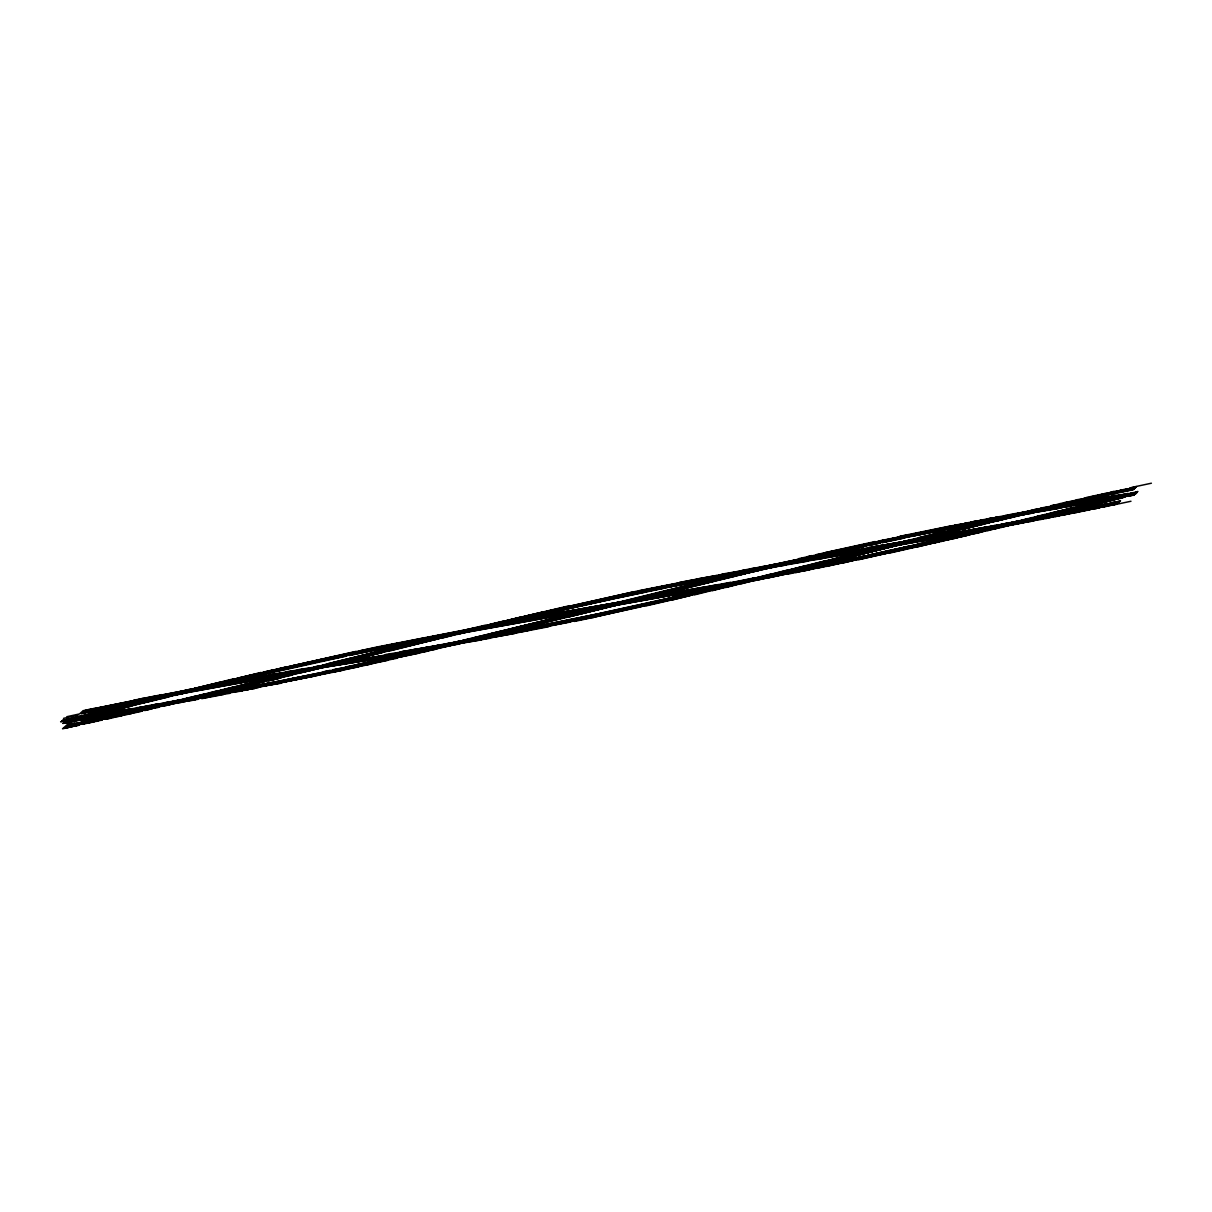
<?xml version="1.0" encoding="UTF-8"?>
<svg xmlns="http://www.w3.org/2000/svg" width="1212" height="1212" viewBox="0 0 1212 1212"><rect width="100%" height="100%" fill="white"/><g stroke="black" fill="none" stroke-linecap="round" stroke-linejoin="round"><path stroke-width="1.5" d="M60.6 721.867L73.705 718.989M83.431 711.005L94.354 708.338M69.16 724.261L65.918 727.109L79.477 725.14M67.054 726.624L69.948 724.094M70.735 723.928L68.205 726.139L89.915 722.867M69.357 725.655L71.523 723.761M70.508 725.155L72.296 723.594M73.084 723.428L71.659 724.67L84.113 723.185M73.871 723.261L72.811 724.185L77.795 723.594M74.659 723.094L73.962 723.7L102.02 720.201M66.811 716.716L79.477 713.944L83.204 710.687L89.536 709.338M64.266 722.004L91.415 718.428M75.977 717.262L84.007 715.277M75.038 717.504L90.476 713.898M85.082 715.004L86.173 714.732M87.294 714.459L112.989 708.55M91.93 713.307L93.127 713.004M94.339 712.701L100.096 711.747M96.824 712.095L122.518 705.96M99.354 711.459L109.716 708.899M73.811 718.034L62.479 720.504M110.731 708.884L116.64 707.641M73.281 718.625L75.871 718.216M82.143 716.428L94.778 713.292M97.021 712.959L61.751 721.14M101.126 711.717L133.138 704.49M105.02 710.747L144.607 701.218M77.553 718.019L80.568 717.277M87.082 715.656L61.388 721.458M88.234 715.368L100.596 712.308M104.49 711.338L62.842 720.186M84.007 716.883L101.884 711.989M102.611 712.035L107.08 710.702M83.734 717.171L101.278 713.52M86.249 716.322L90.688 715.444M90.945 715.156L118.428 708.353M94.642 714.232L106.247 711.368M107.262 711.338L154.863 700.309M83.204 717.762L93.839 716.474M91.37 715.747L83.477 717.474L85.431 717.156M91.627 715.444L98.672 714.156M96.642 714.201L110.534 710.99M100.505 713.247L108.277 711.323M82.931 718.065L94.839 715.11M103.884 712.868L132.896 705.702M111.504 710.974L116.231 709.808M325.089 664.434L384.568 650.132M328.482 663.585L334.754 662.494M331.876 662.752L339.284 661.373M334.148 662.176L388.234 648.996M302.197 670.342L296.546 671.736M304.454 669.781L300.803 670.918M339.542 661.07L341.542 660.813M341.814 660.51L344.935 659.964M345.208 659.661L347.208 659.404M347.465 659.101L349.465 658.843M349.738 658.54L353.995 657.707M354.268 657.419L422.427 640.36M303.061 670.357L328.816 664.191M305.318 669.797L325.422 665.04M332.209 663.358L284.396 674.508M361.661 656.04L366.797 655.237M365.054 655.207L389.688 649.329M367.327 654.631L391.946 648.768M311.575 668.706L316.696 667.888M313.832 668.145L375.841 652.995M317.226 667.297L361.131 656.631M364.524 655.798L282.138 675.054M395.294 655.571L310.954 669.236L258.217 681.174M313.302 668.736L294.016 672.584M375.311 653.586L376.447 653.298M370.205 655.071L271.2 679.371M374.735 653.95L349.556 660.419M378.129 653.101L384.386 652.026M300.879 672.493L250.354 684.022M304.273 671.66L299.47 673.069M312.317 668.236L332.043 665.221M329.179 665.479L334.3 664.661M331.437 664.918L336.572 664.1M298.652 669.6L432.048 649.026L436.153 646.496M335.966 663.797L342.238 662.691M338.239 663.237L433.366 648.026M340.496 662.661L433.82 647.693M343.905 661.828L437.396 639.012M318.907 666.07L349.298 660.722L378.72 653.419M371.069 655.086L382.113 652.586M301.743 672.508L329.77 665.797M305.136 671.675L327.513 666.358M322.983 667.479L280.533 677.523M338.83 663.54L316.377 667.524M344.496 662.131L313.847 666.948M347.889 661.298L315.877 666.6M578.427 612.151L579.548 611.878M581.821 611.318L582.942 611.03M584.078 610.757L586.35 610.181M587.472 609.909L698.294 582.517M567.973 614.969L569.367 614.393M571.367 614.136L573.897 613.272M574.761 613.287L714.61 579.018L881.26 541.931M640.769 598.289L497.541 633.391M641.633 598.304L643.042 597.728M567.519 617.15L745.319 573.715M569.776 616.59L715.171 580.957M860.853 551.975L804.616 566.322M861.99 551.687L868.777 550.006M869.913 549.718L873.307 548.885M876.7 548.036L871.595 549.521M877.836 547.748L881.23 546.915M882.366 546.627L919.135 537.734M864.807 551.218L672.342 599.97M865.929 550.93L870.458 549.809M874.988 548.688L878.397 547.839M879.518 547.551L884.048 546.43M885.184 546.157L905.561 541.097M908.955 540.264L839.371 557.975M911.227 539.704L906.424 541.113M838.507 557.959L766.348 576.594M840.764 557.399L837.113 558.535M909.818 540.279L1017.429 516.13M841.628 557.414L964.04 527.856M989.553 522.811L919.469 538.355L781.816 573.064M903.152 543.764L808.934 567.337M906.546 542.931L828.16 562.595M908.803 542.37L904.016 543.779M907.409 542.946L929.998 537.355M862.141 554.172L863.277 553.884M867.807 552.763L868.928 552.49M871.201 551.93L872.337 551.642M875.731 550.793L876.867 550.521M881.382 549.4L882.518 549.112M1121.751 495.526L1085.694 505.131M1122.979 495.208L1127.751 494.026M1128.887 493.738L1133.311 492.648M1136.432 491.875L1137.447 491.617M1115.131 497.39L1137.871 491.511M1101.769 501.162L1114.601 497.98M1137.341 492.117L1107.086 499.617M1104.996 500.814L1136.795 492.708M1102.193 501.738L1079.013 507.919M1106.011 500.798L1061.439 512.237M1107.026 500.783L1109.631 500.132M1122.327 496.981L1090.239 505.843M1122.585 496.693L1136.265 493.299M1110.086 500.465L1136.008 493.587M1122.676 497.344L1104.632 502.056M1134.296 494.238L1098.087 503.904M1132.705 494.86L1134.735 494.36M1106.95 501.707L1109.556 501.071M1110.843 500.738L1113.434 500.101M1114.722 499.783L1115.994 499.465M1117.252 499.162L1123.327 497.647M115.988 707.338L127.624 704.702M123.836 705.399L136.229 703.278M128.881 704.157L150.697 699.491M130.866 703.672L142.077 700.915M108.641 710.08L109.928 709.762M117.549 707.656L136.562 703.642M134.79 702.93L143.274 700.612M144.213 700.612L174.74 693.158M110.928 709.747L128.502 705.399M136.774 702.672L181.785 692.143M106.52 711.065L112.852 709.49M113.807 709.49L116.17 708.899M118.7 708.05L122.957 706.99M111.08 710.399L139.592 703.369M125.972 706.263L129.684 705.566M127.942 705.763L151.561 700.188M137.123 703.278L151.273 699.809M139.865 703.066L142.289 702.475M117.352 709.535L130.684 706.248M120.836 708.444L124.881 707.444M132.32 705.384L161.241 698.051M134.305 705.126L145.319 702.187M141.471 703.369L153.212 700.248M387.37 648.981L404.353 644.799M272.851 677.584L256.247 681.417M390.234 648.738L394.218 648.223M392.491 648.178L409.444 643.996M271.443 678.159L293.471 673.175M273.7 677.599L282.457 675.675M295.743 672.63L262.989 679.765M394.491 647.92L426.382 639.845M275.412 677.644L301.985 671.539M286.426 675.16L299.728 672.099M304.242 670.978L300.591 672.115M374.447 653.571L413.413 643.496M376.705 653.01L394.809 648.526M395.082 648.238L398.187 647.693M398.46 647.405L429.215 639.618M274.866 678.235L231.568 687.431M285.88 675.751L238.279 685.795M302.849 671.554L416.261 643.254M382.659 651.98L419.928 642.814M384.916 651.435L401.869 647.238M402.445 646.875L433.154 639.118M270.094 680.326L193.617 696.536M292.425 675.054L200.298 694.946M388.628 651.208L389.764 650.92M390.885 650.647L496.647 624.104M268.7 680.902L281.123 677.841M270.958 680.341L278.851 678.402M568.246 614.681L514.1 627.983M569.11 614.696L571.64 613.833M573.624 613.575L575.033 612.999M537.492 623.18L674.372 589.305M676.614 588.744C570.534 615.514 464.257 641.981 357.161 664.524M640.512 598.592L675.523 592.244M642.769 598.031L696.93 584.699M568.049 616.56L456.469 643.011M570.322 615.999L514.691 629.922M540.097 624.15L412.489 653.041M542.355 623.589L543.491 623.316M933.27 534.022L921.968 536.81M934.407 533.75L944.572 531.25M821.251 561.777L787.982 570.17M822.387 561.489L824.645 560.929M918.575 537.658L920.847 537.098M932.71 534.386L1024.095 514.555M920.272 537.461L1010.217 517.388M836.568 559.126L784.073 572.518M838.825 558.565L782.391 573.382M841.098 558.005L837.431 559.141M904.485 542.279L905.622 542.006M907.894 541.446L909.015 541.158M839.689 558.58L908.742 541.461L962.964 531.189M909.879 541.188L964.055 528.78M802.98 568.11L754.803 580.548M941.815 533.992L801.571 568.686M803.829 568.125L959.283 530.174M825.902 563.156L827.038 562.868M1077.71 506.404L1078.892 506.116M1080.059 505.828L1081.195 505.54M1082.316 505.268L1083.407 504.995M1088.497 503.753L1064.484 509.873M1089.482 503.51L1090.467 503.253M1102.572 500.268L1032.609 519.721M1108.904 498.708L1092.966 503.101M1083.377 505.934L1052.864 514.1M1083.649 505.631L1085.422 505.419M1103.541 500.253L1106.071 499.632M1072.741 508.782L1092.436 503.692M1110.434 499.238L1111.737 498.92M1076.15 508.858L1068.302 510.555M1076.71 508.495L1078.453 508.282M1085.755 506.495L1055.91 514.282M1086.316 506.131L1087.725 505.995M1088.3 505.631L1136.114 493.102L1128.342 493.875M1094.012 504.45L1069.605 510.919M1095.118 504.177L1106.753 501.071M1074.423 509.737L1072.029 510.328M1077.907 508.888L1079.028 508.601M1080.119 508.343L1103.617 502.071M1093.466 505.04L1094.587 504.768M1095.724 504.48L1096.89 504.192M143.001 700.915L148.076 699.445M153.772 698.036L191.92 688.764M151.258 698.885L152.379 698.612M146.985 700.627L208.661 687.765L310.151 670.403M154.045 698.673L199.374 689.492M156.545 697.824L211.464 684.553M158.742 697.294L160.954 696.748M151.545 699.506L153.5 699.263M161.787 696.779L169.377 695.158M150.712 700.172L152.394 699.536M152.939 699.627L164.893 696.93M143.228 702.475L149.046 701.036M151.833 699.9L157.075 698.839M154.045 699.354L155.151 699.082M159.014 697.915L81.477 713.459M159.575 698.006L162.923 697.188M148.485 701.642L157.636 699.172M157.908 698.87C208.54 685.931 260.565 677.872 312.181 670.054M154.045 700.278L162.65 698.415M156.242 699.733L177.573 694.552M423.549 640.087L424.685 639.8M409.717 643.708L443.562 635.436M253.99 681.977L255.111 681.689M426.654 639.557L428.639 639.3M428.912 638.997L441.304 635.982M413.701 643.193L415.671 642.936M415.943 642.633L430.896 638.754M431.457 639.072L418.791 642.405M257.383 682.068L224.841 689.052M416.534 642.951L418.504 642.708M430.063 639.648L520.705 617.075M270.352 679.341L220.372 690.128M272.609 678.796L253.732 683.189M420.488 642.451L422.185 642.254M422.746 641.89L462.923 631.437M407.247 646.147L435.699 638.951M424.17 641.996L439.638 638.466M252.338 684.447L245.869 685.795M255.444 683.916L264.186 682.008M254.035 684.492L183.633 698.9M256.293 683.947L247.566 685.84M538.325 622.513L473.756 637.739M673.811 589.896L789.603 563.307M676.069 589.35L767.529 568.458M684.841 588.35L514.418 630.21L386.931 658.389M685.962 588.078L687.098 587.79M688.219 587.517L689.34 587.244M959.222 527.644L983.144 522.281M788.542 569.807L678.038 597.713L593.441 616.938M949.072 530.144L966.555 526.084M786.861 570.443L668.903 600.046M803.753 566.307L690.976 594.971M806.01 565.746L749.804 580.366M942.906 532.795L1014.08 516.933M964.888 527.871L1000.718 520.13M783.225 572.488L712.277 590.698M801.299 568.989L771.68 576.457M803.556 568.428L788.603 572.337M950.284 532.371L802.147 569.004M1057.031 511.464L1059.243 510.934M1063.651 509.858L1014.944 523.054M1054.258 512.615L1035.699 517.585M1070.499 508.176L977.599 533.083M1055.091 512.646L1064.212 510.176M1073.832 507.586L1005.733 526.19M1049.804 515.312L1054.804 513.858M1055.364 513.949L1057.637 513.54M1057.015 513.327L1137.068 492.405L1133.311 493.011M1060.879 512.6L1036.836 518.933M1067.742 510.919L1046.153 516.433M1053.698 514.827L1054.804 514.555M1062.576 512.646L1071.09 510.328M165.438 695.658L180.391 691.794M160.12 697.642L163.469 696.824M162.635 696.794L164.59 696.552M176.725 692.916L234.355 678.659M153.545 699.006L169.104 695.461M165.18 696.642L175.876 693.809M171.937 694.991L186.284 691.052M162.09 698.082L175.891 694.491M176.452 693.9L187.708 691.173M166.589 696.991L170.816 696.188M168.847 696.43L182.648 692.855M163.771 698.127L167.15 697.309M175.043 695.4L193.269 690.764M442.713 635.406L485.376 625.15M243.885 684.432L251.748 682.523M429.487 639.33L457.06 632.164M431.745 638.769L444.122 635.755M444.41 635.452L472.771 628.392M433.442 638.815L448.046 635.27M436.835 638.679L492.799 624.544M437.956 638.406L466.544 631.27M245.294 685.704L186.951 698.112M439.926 638.163L453.394 634.891M236.31 687.901L216.706 692.173M238.006 687.719L246.718 685.825M248.975 685.265L241.097 687.189M442.728 637.936L527.977 616.56M239.415 688.068L170.362 702.021M241.658 687.522L176.982 700.46M228.174 690.795L232.674 689.704M717.428 577.866L696.9 583.093M699.142 582.548L756.606 569.17M511.843 628.543L512.979 628.255M715.731 578.745L765.211 567.367M715.186 579.094L489.406 633.982M515.251 629.316L447.864 644.814M696.37 585.29L734.169 576.382M503.995 632.982L346.359 666.873M980.599 522.433L973.857 524.084M981.72 522.16L1049.516 508.585M953.799 526.781L998.279 519.084M770.544 574.2L660.767 601.425L594.168 616.302M965.146 526.659L1030.745 512.979M781.543 573.367L725.67 587.532M783.785 572.806L741.335 583.79M977.236 525.796L962.646 529.341M964.888 528.796L970.509 527.432M769.438 577.003L770.559 576.73M1040.199 515.57L996.506 527.932M1044.714 514.479L1034.306 517.236M1051.455 512.827L1020.004 521.372M1052.577 512.555L1055.925 511.737M1036.821 518.251L1025.867 521.357M1037.942 517.963L1052.031 514.085M1046.426 516.13L1016.626 523.811M1047.547 515.857L1053.698 514.13M1042.487 517.554L1044.744 517.009M1045.865 516.736L1046.986 516.463M115.897 705.081L182.436 691.688L207.01 685.613M183.754 691.9L201.95 687.28M166.438 695.006L197.192 688.658M177.861 694.249L198.329 689.083M189.663 690.931L220.872 684.25M184.603 692.613L202.783 688.007M179.543 694.309L217.796 684.901M461.257 631.376L569.519 605.697M448.334 634.967L460.681 631.982M232.946 687.795L213.676 691.749M453.682 634.588L479.952 628.058M457.303 634.421L514.721 620.332M225.932 691.34L162.635 703.808M221.448 692.416L200.465 696.536M216.963 693.506L153.848 705.854M723.034 576.518L881.988 541.294M714.913 579.397L729.488 575.882M483.543 636.315L498.102 632.8M483.77 637.891L432.714 649.768L332.376 670.115M992.946 519.448L1058.637 506.237M986.795 521.16L1047.319 509.101M755.97 577.73L661.419 600.804M981.447 524.084L1005.187 519.054M766.06 576.897L694.476 594.865M983.962 524.16L907.833 541.673L790.436 561.459M1023.11 519.933L964.297 536.204M1027.867 518.554L973.16 533.432M1032.336 517.479L974.266 533.871M1033.73 517.827L1005.733 525.493M1014.959 523.751L1023.913 521.584M1025.564 520.963L1098.799 501.313M1034.563 518.797L1009.914 525.417M193.875 688.537L220.69 682.114M198.904 688.477L207.843 686.34M203.889 687.053L216.16 684.129M200.268 688.84L235.067 680.356M195.223 690.522L248.369 677.25M204.722 687.78L221.432 683.81L284.108 672.918M462.636 631.74L488.951 624.998M209.206 692.809L217.857 690.976M471.029 630.891L483.3 627.952M210.252 695.112L166.12 703.702M201.298 697.264L203.54 696.718M738.729 572.731L800.647 559.126M742.623 572.958L462.62 640.39M728.912 576.473L786.77 562.792L864.05 546.37M484.361 635.664L391.976 656.783M470.135 639.527L697.203 584.396L758.651 570.549M1008.626 515.676L1013.096 514.615M1004.142 516.751L1062.727 505.525M998.567 518.781L1037.381 511.419M742.547 580.942L594.88 615.666M736.093 583.881L749.516 580.669M1010.005 522.842L956.541 537.295M1012.232 522.311L970.13 533.901M1018.928 520.705L947.708 540.037M1014.368 523.66L994.294 529.144M1014.671 524.054L1000.976 527.553M208.949 685.386L260.989 672.448M213.403 684.31L230.113 680.356M207.54 686.643L212.297 685.28M209.782 686.113L239.491 678.614M215.357 684.78L365.16 650.435M218.993 683.689L225.674 682.098M478.301 627.983L433.245 637.679M478.604 627.68L524.508 616.666M480.24 627.755L546.567 611.59M483.603 627.649L496.965 624.498M188.799 698.839L202.177 696.355M199.071 697.794L149.515 706.929M193.481 699.127L145.046 707.884M190.132 699.915L177.073 702.778M754.364 569.004L826.675 553.445M742.032 573.564L811.57 558.277M471.241 638.572L431.548 647.708M468.377 641.345L424.776 650.905M1020.898 512.752L1072.635 503.253L1104.284 499.086M1017.55 513.54L1070.438 503.753M1015.323 514.085L1023.443 512.615M1011.99 515.57L1035.275 510.979M722.397 587.365L735.79 584.184M998.885 525.493L943.284 540.34M1002.218 524.705L960.48 535.916M991.552 529.326L994.885 528.538M1003.809 526.417L987.613 530.735M223.735 681.629L257.05 673.827M228.704 681.614L265.579 672.796M220.842 684.416L257.686 675.554M224.462 683.326L244.43 678.629M489.542 624.392L502.919 621.226M493.102 624.241L506.449 621.105M496.95 623.801L510.282 620.665M487.466 627.21L614.439 598.516M188.496 699.142L160.439 704.323M183.451 701.506L133.047 710.626M763.272 566.898L849.567 548.339M755.106 570.685L794.011 562.292M458.166 641.451L440.41 645.632M454.97 644.542L346.011 667.191M1034.26 509.585L1075.468 502.132M1030.927 510.373L1082.467 501.01M1027.594 511.161L1077.013 502.253M728.033 584.411L679.962 595.865M1021.049 515.039L1027.412 513.767M722.094 587.668L592.713 617.575M985.583 528.644L930.422 543.749L890.805 552.808M981.947 529.735L988.901 527.856M993.764 528.114L960.964 536.977M237.385 678.175L355.934 651.405M233.143 679.871L284.941 667.206M243.445 677.235L187.421 691.476L135.456 702.096M238.082 679.887L261.625 674.175M507.07 620.483L542.809 611.984M497.268 624.195L614.848 596.743M501.101 623.756L532.401 616.241M173.664 701.233L179.997 699.991M177.376 702.46L134.138 710.368M173.452 703.854L127.533 711.868M170.119 704.642L129.426 711.671M166.786 705.414L124.215 712.626M772.18 564.807L912.621 535.113M763.393 569.201L783.831 564.686L863.141 551.248M433.638 648.844L446.652 646.026M436.85 649.041L334.512 670.145M1040.926 508.025L1087.876 499.783M1034.972 511.282L1056.122 507.055M701.4 591.38L714.701 588.259M975.615 530.992L920.226 545.582M978.932 530.205L930.755 543.43M971.554 534.037L954.329 538.507M246.46 676.766L310.848 661.646M242.339 678.19L252.308 675.872M247.43 678.175L295.986 666.145L369.372 650.283M510.585 620.362L550.324 611.212M515.024 620.029L603.334 599.698M165.196 704.626L140.653 708.884M154.636 708.247L159.045 707.232M777.604 565.156L829.038 554.323M435.669 646.981L422.715 649.753M1053.107 505.177L1084.528 499.829M1050.895 505.692L1090.058 499.299M427.972 651.117L290.335 679.644L252.944 686.143M696.961 591.698C617.544 610.697 537.764 628.513 457.151 641.663M700.778 591.986L593.804 616.62M1056.591 513.736L951.814 536.977M970.751 533.295L934.482 543.067M263.989 671.993L273.927 669.706M260.05 673.372L269.973 671.084M255.323 675.402L390.976 645.587M251.369 676.781L278.139 670.403M260.671 675.099L346.556 656.056M524.811 616.347L633.512 591.835M528.614 615.938L627.392 593.592M518.827 619.62L646.511 591.062M156.045 705.339L193.481 700.218M798.753 558.626L840.446 549.884M154.954 707.944L135.774 711.186M152.424 708.762L115.594 714.55M150.212 709.278L114.534 714.792M144.698 710.55L148.016 709.777M786.452 563.11L816.6 556.656M426.821 649.041L400.733 654.798M1066.363 502.101L1108.525 495.163M1064.151 502.616L1101.011 496.829M1059.742 503.631L1097.754 497.571M419.094 653.162L315.908 674.342M690.355 595.577L645.951 605.939M955.753 535.598L842.401 563.141M959.056 534.84L894.077 551.384M962.055 534.386L904.531 549.309L858.808 559.459M954.965 537.901L941.088 541.552M951.011 539.279L957.965 537.431M268.564 672.357L289.426 667.615M264.61 673.736L274.518 671.463M532.068 615.847L554.051 610.848M536.477 615.544L654.995 589.32L764.333 568.973M146.137 707.626L148.334 707.126M807.571 556.596L811.964 555.596M142.486 711.05L105.838 716.731M141.38 711.308L98.051 718.458M136.971 712.323L128.578 713.989M721.276 574.246L802.798 560.277M1076.301 499.814L1103.844 495.723M1073.65 500.662L1093.906 497.238M403.051 655.677L411.535 653.965M674.917 596.789L599.183 613.545M679.629 596.183L615.696 610.954M945.86 537.87L915.696 545.173M949.163 537.113L865.671 557.035M938.436 541.688L941.739 540.931M945.042 540.173L916.939 547.021M946.602 539.582L949.905 538.825M276.912 669.266L377.341 646.92L500.814 622.953M272.958 670.645L359.812 651.556M277.487 671.024L327.891 659.586M546.9 611.287L638.86 590.714L691.537 580.275M816.373 554.581L950.435 526.22M131.866 712.55L114.201 715.11M132.502 712.626L133.593 712.383M807.828 558.656L863.702 546.673M126.684 714.186L127.805 713.929M131.532 713.565L93.778 719.398M128.245 714.307L96.278 719.322M1086.179 497.571L1121.676 492.269M1083.998 498.071L1116.146 493.481M1076.438 501.207L1093.345 498.556M393.612 658.298L402.081 656.601M397.036 658.237L375.765 662.555M668.569 600.349L642.239 606.303M940.633 540.476L927.135 543.779M282.199 669.721L341.193 656.465M550.642 610.909L653.056 588.259L780.77 565.231M554.384 610.53C637.724 590.865 721.852 574.746 806.374 561.171M825.145 552.596L875.17 541.552M817.252 556.035L870.14 544.567M121.458 714.429L101.369 717.716M122.23 714.489L127.457 713.55M118.2 715.156L126.351 713.792M1094.906 495.602L1119.403 492.057M1093.8 495.844L1090.527 496.587M1093.36 496.178L1130.963 490.239M120.806 715.747L122.685 715.565M119.367 716.307L82.295 721.897M121.579 715.822L83.386 721.655M1085.513 498.905L1106.389 495.647M396.021 656.101L373.432 660.934M388.234 660.222L364.509 665.282M661.085 601.107L594.531 615.984M929.437 541.612L867.125 555.763M935.997 540.128L866.762 556.081M933.391 542.597L858.444 559.777M291.183 666.039L297.758 664.555M295.652 666.448L302.197 664.994M562.792 609.575L665.555 587.911M833.235 551.263L844.809 548.915M1104.799 493.375L1133.493 489.451M1098.208 494.86L1131.311 489.921M1101.102 494.435L1129.266 490.375M117.109 716.11L90.673 720.079M1094.572 496.617L1112.843 494.208M113.973 717.534L100.096 719.67M111.095 717.943L80.037 722.382M106.429 719.216L110.762 718.246M385.84 659.343L361.479 664.282M653.662 601.849L566.398 620.665M921.893 544.021L866.398 556.399M911.06 547.854L917.62 546.4M303.97 663.403L323.892 658.783M841.961 549.309L855.687 546.521M834.068 552.733L880.185 542.885M1112.343 491.693L1133.841 489.133M1110.192 492.178L1114.101 491.542M106.944 716.489L110.231 715.762M1104.859 494.784L1117.252 493.239M102.702 719.564L85.158 722.231M375.417 662.858L296.001 678.962M369.63 664.388L288.865 680.917L224.826 691.567M909.848 545.991L867.853 555.126M909.5 546.309L867.489 555.444M641.905 606.606L593.077 617.256M907.47 548.188L913.999 546.733M308.393 663.858L314.908 662.419M849.9 548.021L876.958 542.128M1119.994 490.012L1121.115 489.769M1120.706 490.087L1135.265 487.875M1115.934 491.375L1126.963 489.678M1112.04 493.435L1125.887 491.345M95.93 719.64L88.627 720.519M98.99 720.625L78.507 722.958M97.536 721.185L70.614 725.14M94.203 721.928L69.523 726.094M365.539 664.343L339.163 669.63M358.722 666.812L331.982 672.372M901.273 549.324L865.307 557.353M317.044 660.525L336.891 655.95M321.059 661.313L374.69 649.178M858.247 545.718L898.41 537.583M852.824 546.9L866.519 544.143M1131.796 487.421L1136.674 486.603M1129.781 487.875L1135.962 487.239M1126.251 488.875L1134.902 488.194M1121.827 489.845L1134.553 488.512M1127.66 489.042L1134.19 488.815M1120.449 491.102L1133.129 489.769M1120.933 492.193L1122.766 492.027M87.597 720.746L92.051 720.246M84.401 723.594L70.251 725.458M356.464 665.146L332.739 669.797M354.328 667.054L289.638 680.265L243.551 687.977M885.018 553.596L891.502 552.172M330.043 657.677L397.824 643.224M869.065 543.355L885.23 539.885M1134.871 486.754L1151.4 483.209M1133.447 487.3L1136.326 486.921M864.398 546.051L880.897 542.249M85.507 721.913L75.265 723.412M78.386 725.382L66.948 726.882M76.098 725.882L64.827 727.821M616.044 610.636L604.894 613.287M342.435 670.357L263.489 686.037L212.418 693.915M881.427 553.899L887.911 552.49M602.985 600.016L608.727 598.531M608.379 598.849L697.915 580.26L808.237 561.095M334.012 658.495L346.92 655.722M869.08 545.521L879.821 543.203M340.254 668.676L291.486 678.675M72.523 726.655L63.675 728.306M68.887 727.427L62.524 728.791L77.932 715.292L63.539 718.352M597.698 614.817L513.267 632.285L446.88 643.542M592.713 616.12L597.334 615.135M596.971 615.454L538.067 627.634M881.079 554.217L864.944 557.672M596.607 615.772L586.608 617.908M596.259 616.09L454.621 643.133M595.895 616.408L487.436 637.754L401.99 651.586M595.531 616.726L495.329 636.497M595.183 617.044L574.412 621.438M342.996 654.874L423.124 638.179M880.215 540.719L924.317 531.977L976.811 523.539M882.366 540.734L930.271 531.007M349.768 654.889C478.679 624.998 610.045 607.954 739.638 581.396M349.404 655.207L436.759 637.497M349.041 655.525L453.379 634.3M875.17 543.718L880.548 542.567M62.115 720.822L71.856 718.746M64.297 722.2L89.112 718.822M63.933 722.519L84.764 719.58M63.569 722.837L72.69 721.413M63.206 723.155L74.886 721.292M62.842 723.473L70.523 722.049M330.194 670.342L323.801 671.706M329.831 670.66L323.437 672.024M596.683 614.075L512.04 631.285M328.77 671.615L334.148 670.463M605.621 612.651L487.072 636.088M1130.978 501.253L1113.283 504.995M613.757 597.698L697.506 580.578L773.559 567.292M883.806 541.158L893.411 539.113M616.953 597.986L644.36 592.244M883.442 541.476L924.953 532.825M83.931 711.02L94.794 708.732M883.078 541.794L951.799 528.417M83.567 711.338L102.429 707.126M882.715 542.112L942.754 529.962M83.31 711.868L106.792 706.702M84.719 711.338L90.476 710.111M882.351 542.431L904.728 537.719M82.946 712.186L97.824 709.05M881.988 542.749L904.349 538.037M82.583 712.505L137.971 701.354M82.204 712.823L84.325 712.383M81.84 713.141L103.884 708.535M86.976 711.58L131.487 701.43M81.113 713.792L89.097 712.095M865.686 555.581L792.027 572.367L675.963 594.971M865.323 555.914L741.592 583.048M864.944 556.232L758.182 579.912M859.232 557.672L864.58 556.55M864.217 556.869L766.499 578.321M863.52 557.247L821.903 566.868M329.467 670.978L285.138 679.962M863.111 557.823L837.825 563.61M862.747 558.141L816.888 568.383M328.74 671.63L262.368 684.28M859.187 559.141L826.432 566.443M326.967 673.205L237.294 689.189M320.15 674.887L263.095 686.356L209.312 694.491M899.895 536.295L950.829 525.902L1004.733 518.251M899.516 536.628L905.94 535.28M632.391 592.789L673.478 584.608M626.286 594.562L651.904 589.229M892.365 538.613L918.984 533.795M360.934 650.586L518.236 619.802M90.37 709.414L137.456 699.733M95.157 708.399L208.782 685.734L311.469 668.13M91.688 709.853L95.233 709.111M95.581 708.808L114.428 704.899M96.006 709.202L110.534 706.187M90.294 711.853L133.608 702.96M1120.539 500.798L1093.678 508.055M1120.161 501.132L1084.891 510.828M1119.418 501.768L1089.376 509.661M1119.04 502.086L1094.315 508.904M1118.676 502.404L1095.375 508.692M855.005 557.838L784.467 573.352L701.521 589.653M1118.297 502.722L1096.451 508.464M854.627 558.156L784.058 573.67L716.898 586.85M1117.918 503.041L1102.965 507.131M1117.555 503.374L1109.616 505.51M1117.176 503.692L1111.601 505.101M1116.813 504.01L1106.192 506.464M858.49 558.323L816.918 567.64M587.714 616.938L509.494 632.77M313.711 676.251L269.821 684.765M638.497 591.032L737.063 571.761L872.261 549.657M905.47 537.067L964.328 525.963M364.797 650.753L409.717 641.33M370.13 649.632C506.783 619.999 645.526 601.531 782.331 572.518M103.065 707.232L119.882 703.778M100.581 708.732L131.047 702.49M1113.389 502.298L1111.359 502.707M1116.358 501.677L1074.256 512.964M1118.009 501.571L1086.634 509.979M309.863 675.357L259.232 684.901M575.533 620.468L554.217 624.862M911.954 534.28L962.858 524.508M911.091 536.401L930.134 532.507M645.754 591.714L699.157 581.245M374.311 649.496L385.31 646.996M104.505 708.641L152.5 699.218M1104.905 504.056L1064.848 514.827M1107.086 503.601L1073.893 512.54M1109.934 503.253L1076.377 512.54M1110.116 504.434L1086.982 510.403M839.068 561.156L672.948 594.744L466.878 630.997M1104.056 506.904L1105.132 506.677M841.34 562.641L804.223 570.928M570.504 621.998L520.433 631.634M917.181 533.931L967.449 525.357M650.374 590.517L744.804 572.564M384.598 647.617C529.114 617.453 675.614 597.804 819.645 565.368M110.58 705.445L138.789 699.96M111.201 706.293L285.123 672.736M1099.542 505.146L1079.044 510.282M1100.602 504.934L1045.971 518.539M931.043 530.356L960.131 524.796L1001.642 518.827M923.544 532.629L929.877 531.326M661.555 586.517L736.638 572.079L868.201 550.369M390.203 646.238L462.757 631.785M120.655 703.869L132.517 701.218M1089.088 507.283L1090.133 507.07M1093.269 506.434L1078.771 509.843M1094.3 506.222L1030.367 521.539M1095.618 506.434L1057.515 516.282M1085.194 510.525L1081.71 511.464M825.387 565.913L795.799 572.609M557.52 622.726L474.665 638.421M548.809 626.695L494.511 637.164L436.744 646.647M289.956 679.962L246.672 687.371M281.729 682.856L203.131 695.658M281.335 683.189L197.995 696.612M936.603 529.72L959.313 525.463M930.907 531.856L952.193 528.099M401.672 642.693L491.708 625.134L666.055 594.683L730.639 582.305M395.885 644.845L429.487 638.163M1081.68 508.767L1068.333 511.918M1083.801 508.343L1056.894 515.418M133.699 700.248L134.744 700.036M135.774 699.824L162.06 694.627M1086.088 509.116L1061.712 515.448M132.229 701.521L143.046 699.112M133.108 702.081L148.924 698.93M1077.453 512.328L1084.134 510.737M815.827 565.898L730.972 583.26M813.449 568.579L787.406 574.261M943.951 528.993L973.706 524.145M679.296 582.457L716.686 575.382M936.058 531.553L942.36 530.295M671.115 586.547L683.719 584.032M1074.332 510.237L1005.521 526.22M1077.453 509.616L1014.823 524.478M1078.104 509.737L1067.939 512.252M1078.377 510.176L1027.246 522.13M138.91 699.203L143.183 698.354M1067.984 514.206L1076.68 512.237M143.849 698.46L157.454 695.779M139.562 700.051L148.334 698.067M143.834 699.203L153.515 697.036M138.638 701.46L154.348 698.354M955.041 525.069L987.447 520.009M954.632 525.387L966.403 523.569M948.829 527.523L953.026 526.69M413.519 640.815C538.901 615.666 665.661 597.986 790.678 570.897M1069.136 511.267L1019.428 522.614M1065.212 512.54L1037.472 518.933M1067.545 512.57L1017.928 523.902M1067.136 512.903L1021.034 523.311M799.041 569.246L786.088 572.034M149.091 698.157L204.828 686.962M792.436 572.034L801.238 570.049M528.053 630.619L399.96 651.95M263.898 685.704L218.614 692.749M258.08 687.84L191.829 697.748M254.929 688.461L187.724 698.506M964.479 523.205L993.658 518.827M960.086 525.553L992.355 520.569M954.935 527.796L958.071 527.19M696.142 579.124L916.257 541.749L998.718 524.705M687.916 583.214L711.656 578.836M1061.833 512.706L1052.001 514.888M426.927 637.679C535.401 616.166 644.951 600.425 753.288 578.094M1055.682 516.388L1039.714 519.736M1055.41 516.691L1059.894 515.57M158.105 695.9L162.287 695.082M154.288 697.127L164.756 695.082M150.591 698.854L159.984 697.006M788.209 573.609L749.864 581.487M515.024 633.437L436.305 646.981M248.627 689.704L179.527 700.006M973.903 521.372L1034.472 512.767M970.767 521.978L996.764 518.251M966.812 523.251L984.326 520.615M966.373 524.326L995.461 519.993M1048.244 515.358L1031.261 518.872M1050.334 514.964L1018.019 521.872M162.696 694.749L267.731 675.296L408.535 653.238M165.029 694.794L195.102 689.037M163.984 696.976L264.549 678.402M242.324 690.931L175.437 700.748M980.16 520.16L1015.323 514.767M707.096 577.972L736.214 572.412M1042.032 516.57L1018.444 521.554M440.501 637.012L700.309 590.108M172.695 695.052L293.955 673.236M507.04 632.755L465.378 640.148M504.919 633.906L476.255 639.118M228.735 692.325L237.688 690.84M229.78 693.37L166.211 702.415M989.537 518.372L1048.804 510.176M986.416 518.963L1001.142 516.66M988.25 520.115L1008.248 517.342M985.129 520.705L1013.989 516.524M979.932 522.948L986.144 521.751M712.959 578.336L754.076 570.852M1030.003 519.857L942.042 537.719M1029.579 520.19L996.249 527.932M1035.805 519.009L1002.43 526.796M766.529 577.563L714.807 588.002M182.436 691.688L221.311 683.916M489.921 638.285L435.865 647.314M223.523 694.567L164.165 702.778M220.402 695.158L172.074 702.112M995.764 517.176L1025.594 512.873M997.567 518.342L1024.246 514.63M994.461 518.933L1020.14 515.388M1028.579 519.13L994.946 526.417M457.106 633.846L715.671 587.335M758.212 579.154L699.43 590.789M188.239 690.84L197.556 689.083M481.588 639.875L435.426 647.647M214.176 696.339L153.939 704.611M1008.187 514.842L1062.015 507.813M1005.081 515.418L1033.791 511.373M999.87 517.66L1026.291 514.252M742.062 570.322L917.166 541.082L988.477 526.584M1016.201 521.463L921.893 541.022M1019.292 520.887L922.741 541.113M1021.958 520.63L949.344 536.174M1016.747 522.872L970.6 532.613M1016.323 523.205L974.69 531.871M1011.717 525.069L1018.156 523.599M466.453 631.331L518.781 621.741M197.98 688.749L253.611 678.311M200.222 688.825L265.761 676.902L380.038 658.252M473.377 639.406L436.638 645.405M201.737 698.673L207.949 697.506M1017.474 513.115L1050.183 508.404M1014.383 513.691L1046.077 509.146M1016.141 514.873L1045.153 510.57M1009.157 515.918L1012.247 515.342M1013.05 515.433L1044.714 510.903M750.334 568.776L917.62 540.734L984.386 527.326M1006.93 523.19L935.543 538.355L880.351 548.263M1010.02 522.614L1000.339 524.66M1009.687 524.69L992.128 528.69M202.04 689.249L307.121 670.933M464.09 641.148L425.412 647.42M464.908 641.239L472.119 639.891M459.833 643.936L434.987 647.981M203.874 697.021L169.286 701.854M198.632 699.248L151.924 704.975M195.541 699.824L148.924 705.505M1027.761 511.206L1090.27 502.813M1025.7 511.585L1088.497 503.132M1026.412 512.979L1056.985 508.707M760.666 566.868L918.075 540.4L979.281 528.265M994.628 525.463L916.711 541.416L798.435 561.308M992.34 528.417L979.811 530.947M996.461 527.659L983.917 530.205M222.72 684.159L224.781 683.78M453.788 643.042L413.171 649.602M449.516 645.844L434.547 648.314M185.239 701.733L139.804 707.126M181.133 702.49L152.56 706.384M1040.078 508.964L1096.769 501.677M1035.972 509.707L1094.83 502.01M1034.609 511.479L1059 508.343M1028.337 513.888L1032.427 513.13M768.908 565.353L777.119 563.853M502.419 622.923L642.057 598.122M718.337 584.563L520.872 619.59M226.386 683.735L253.99 678.75M441.289 647.344L434.108 648.647M174.967 703.611L150.53 706.747M170.862 704.369L150.091 707.081M1052.395 506.737L1108.844 499.571M1048.289 507.48L1105.374 500.177M1051.016 508.51L1074.256 505.631M1046.91 509.237L1069.014 506.555M1047.198 510.207L1054.94 509.07M779.164 563.489L780.195 563.307M781.225 563.11L918.529 540.067L973.16 529.371M974.175 529.174L975.206 528.993M773.756 567.004L785.831 565.08M703.005 587.35L522.902 619.211M704.036 587.169L705.051 586.972M434.699 647.026L422.867 648.89M434.26 647.36L346.238 661.328M432.926 648.359L385.234 655.556M432.487 648.693L384.219 655.722M431.033 649.208L314.347 667.873M166.362 702.899L155.984 704.248M166.756 705.111L122.094 710.505M161.62 706.035L121.639 710.838M158.53 706.596L120.73 711.52M1064.636 504.54L1122.433 497.208M1066.651 504.177L1072.65 503.116M1060.591 505.268L1091.8 501.01M1062.621 504.904L1095.39 500.389M963.994 531.007L965.01 530.826M960.571 534.174L965.676 533.25M423.367 647.784L424.382 647.602M254.444 678.417L382.068 657.904M256.474 678.053L310.954 669.236M422.034 648.799L385.734 654.45M419.761 651.238L324.574 666.615M158.287 704.854L144.94 706.217M149.137 706.49L127.124 709.368M152.742 706.111L136.577 707.702M148.697 706.823L122.548 710.171M148.515 707.111L149.697 706.641M147.303 708.596L120.291 711.853M150.333 708.066L133.244 709.565M144.289 709.141L119.67 712.459M146.288 708.778L94.975 714.989M1078.922 502.01L1106.677 498.42M1074.696 502.753L1093.603 499.677L1125.569 496.662M810.858 557.823L811.873 557.641M812.888 557.459L825.099 555.308M944.663 534.447L867.701 547.885M945.693 534.265L946.708 534.083M949.753 533.553L827.145 554.944M950.769 533.371L951.784 533.189M807.389 560.989L820.433 558.944M940.012 538.083L941.027 537.901M676.538 592.062L677.553 591.895M673.917 595.334L674.933 595.153M269.2 674.781L313.499 667.782M397.324 655.222L284.956 673.008M132.608 709.429L121.185 711.186M140.289 709.853L119.215 712.808M135.153 710.762L118.761 713.141M131.911 711.338L118.321 713.474M1103.496 497.677L1134.477 494.602M1106.707 497.117L1126.963 494.89M1097.648 498.708L1133.568 495.269M1099.526 498.374L1123.176 496.041M1094.936 499.177L1131.387 495.647M1090.739 501.45L1118.055 497.965M1091.633 501.298L1112.328 498.965M921.347 538.552L872.761 547.006M922.362 538.37L924.377 538.022M925.392 537.84L926.407 537.658M820.6 558.671L830.568 557.156M831.583 556.99L836.659 556.096M837.674 555.929L866.019 550.99M920.878 541.203L883.23 548.006M821.448 558.762L822.463 558.58M919.696 541.658L921.726 541.294M286.471 671.721L315.514 667.418M384.386 655.45L333.739 664.267M120.761 710.49L121.654 710.323M116.125 711.292L121.2 710.671M120.761 711.005L103.065 713.58M120.306 711.338L100.732 713.989M119.852 711.671L98.414 714.383M119.23 712.292L92.733 715.368M117.443 712.595L118.776 712.626M118.337 712.959L87.37 716.307M117.882 713.292L84.34 716.837M117.428 713.626L98.308 715.944M122.442 713.004L94.824 716.55M114.276 714.444L87.037 717.898M116.079 714.126L92.536 716.943M110.444 715.11L77.174 719.61M1123.888 494.132L1128.19 493.39M1108.95 496.738L1127.993 494.708M1111.237 496.329L1134.735 493.542M1114.707 495.723L1127.736 493.723M1131.372 493.345L1136.553 492.708M1117.297 495.799L1135.386 493.935M1127.842 494.981L1129.842 494.632M1133.659 493.966L1135.477 493.663M1125.766 495.344L1134.932 494.269M1123.797 496.193L1134.023 494.935M1127.569 496.314L1128.554 496.147M876.806 546.294L877.821 546.127M879.851 545.764L880.851 545.597M883.896 545.067L884.911 544.9M873.261 549.49L878.17 548.885M876.306 548.96L882.215 548.188M867.034 550.809L870.08 550.293M871.08 550.112L874.125 549.581M310.302 668.585L312.484 667.948M313.332 668.054L314.514 667.6M315.362 667.706L317.544 667.07M83.886 717.171L97.308 715.868M82.977 717.837L91.582 716.868M82.522 718.171L90.461 717.049M82.068 718.519L84.067 718.171M91.415 717.14L92.703 716.671M93.688 716.746L96.142 716.065M97.142 716.14L98.46 715.656M72.796 720.367L94.869 717.822M74.508 720.079L98.369 717.216"/></g></svg>
